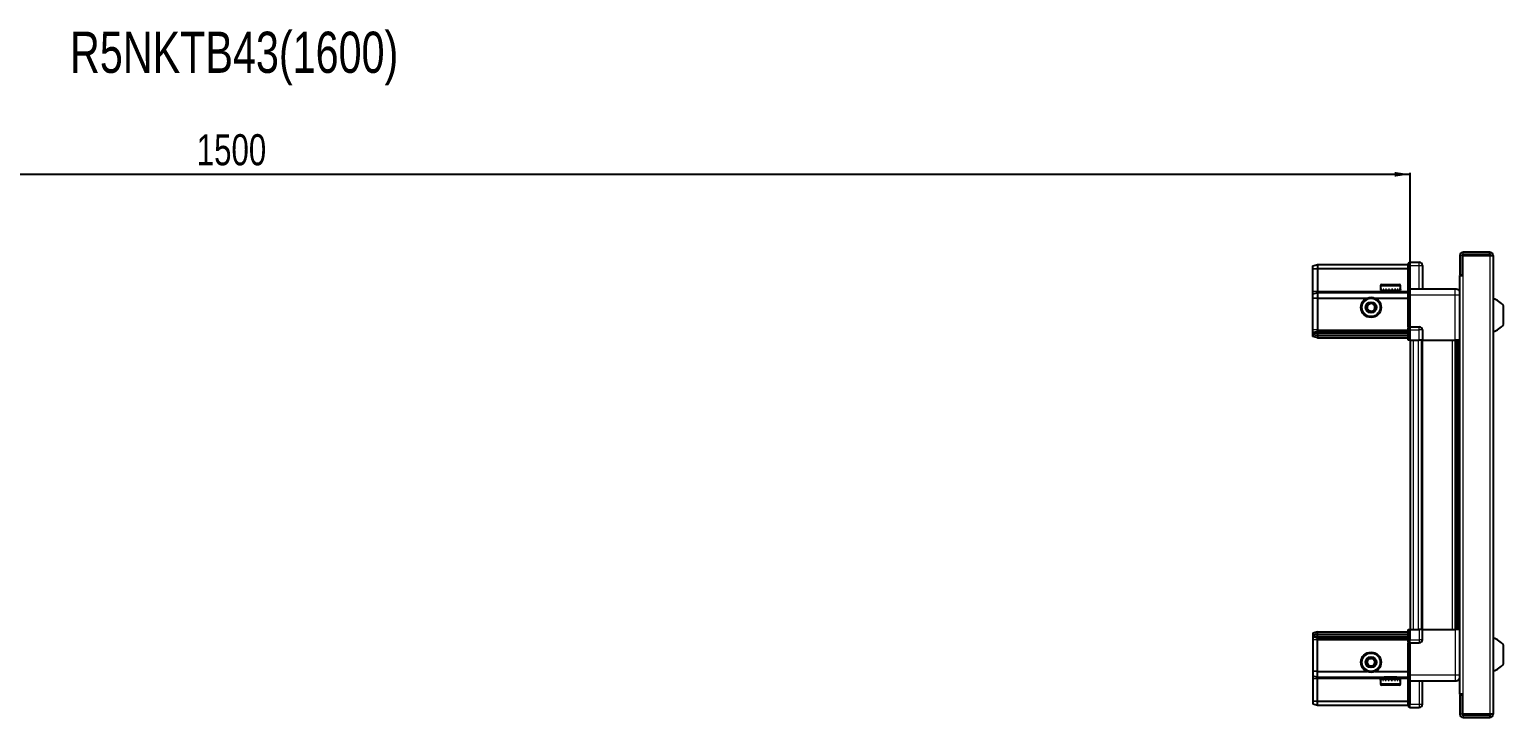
# Model space of a CAD drawing. Header units: millimetres. Extents: x 1021 to 3842, y -789 to 1435.
# Drawn here: x 2308 to 3255, y 993 to 1435 of the extents above; entities that cross this region are included whole.
import ezdxf

# ---------------------------------------------------------------- set-up
doc = ezdxf.new("R2010")
doc.units = ezdxf.units.MM
doc.layers.add('FORMAT', color=7, linetype='Continuous')
doc.styles.add('SLDTEXTSTYLE0', font='TXT', dxfattribs={"width": 0.75})
doc.dimstyles.new('SLDDIMSTYLE0', dxfattribs={"dimtxt": 20, "dimasz": 10, "dimexe": 0, "dimexo": 0.0625, "dimgap": 5, "dimtad": 2, "dimdec": 1, "dimrnd": 1e-09, "dimzin": 12, "dimdsep": 46, "dimtxsty": 'SLDTEXTSTYLE0', "dimsah": 1, "dimcen": 0.09, "dimadec": 0, "dimazin": 3, "dimtfac": 1, "dimtofl": 0, "dimtmove": 0, "dimatfit": 3, "dimfxl": 0, "dimfrac": 2, "dimtolj": 1, "dimtzin": 12, "dimarcsym": 0})

# ---------------------------------------------------------------- blocks, each defined once
blk = doc.blocks.new('_D_4')
at = {"layer": 'FORMAT'}
for p, q in [((1695.13, 1235.67), (1695.13, 1343.16)), ((1695.13, 1342.16), (3195.13, 1342.16)), ((3195.13, 1235.67), (3195.13, 1343.16))]:
    blk.add_line(p, q, dxfattribs=at)
for points in [[(1695.13, 1342.16), (1705.13, 1340.63), (1705.13, 1343.7)], [(3195.13, 1342.16), (3185.13, 1343.7), (3185.13, 1340.63)]]:
    blk.add_solid(points, dxfattribs=at)
at = {"layer": 'FORMAT', "insert": (2415.58, 1367.95), "char_height": 20, "attachment_point": 1, "style": 'SLDTEXTSTYLE0'}
blk.add_mtext('1500', dxfattribs=at)

msp = doc.modelspace()

# ---------------------------------------------------------------- linework, layer by layer
at = {"color": 7, "linetype": 'Continuous', "lineweight": 25}
for p, q in [((3226.98, 1290.06), (3226.98, 1277.66)), ((3228.48, 1290.06), (3228.48, 1277.66)), ((3228.98, 1277.16), (3228.98, 1290.06)), ((3228.98, 1290.06), (3246.38, 1290.06)), ((3246.38, 1292.16), (3229.08, 1292.16)), ((3246.38, 1290.66), (3229.08, 1290.66)), ((3246.38, 1290.66), (3246.38, 1292.16)), ((3246.38, 1290.06), (3248.48, 1290.06)), ((3248.48, 1290.06), (3248.48, 995.26)), ((3132.48, 1283.36), (3135.48, 1284.16)), ((3132.48, 1281.51), (3132.48, 1283.36)), ((3132.48, 1281.51), (3135.48, 1281.66)), ((3132.48, 1267.16), (3132.48, 1281.51)), ((3135.48, 1284.16), (3135.48, 1281.66)), ((3135.48, 1284.16), (3193.78, 1284.16)), ((3135.48, 1281.66), (3135.48, 1267.16)), ((3135.48, 1281.66), (3193.78, 1281.66)), ((3194.65, 1285.66), (3193.78, 1285.16)), ((3194.65, 1285.66), (3193.78, 1285.16)), ((3193.78, 1285.16), (3193.78, 1283.66)), ((3193.78, 1268.86), (3193.78, 1283.66)), ((3194.98, 1285.66), (3194.65, 1285.66)), ((3194.98, 1285.66), (3194.65, 1285.66)), ((3194.98, 1285.66), (3194.98, 1285.66)), ((3194.98, 1283.66), (3194.98, 1285.66)), ((3194.98, 1285.66), (3200.98, 1285.66)), ((3194.98, 1283.66), (3194.98, 1268.86)), ((3202.98, 1283.66), (3202.98, 1268.66)), ((3175.98, 1270.56), (3175.98, 1267.66)), ((3176.78, 1271.36), (3188.18, 1271.36)), ((3188.98, 1267.66), (3188.98, 1270.56)), ((3226.88, 1277.16), (3226.88, 1008.16)), ((3226.88, 1277.16), (3228.98, 1277.16)), ((3226.98, 1277.66), (3228.48, 1277.66)), ((3132.48, 1265.36), (3132.48, 1267.16)), ((3132.48, 1265.36), (3135.48, 1266.16)), ((3132.48, 1262.33), (3132.48, 1265.36)), ((3135.48, 1262.66), (3132.48, 1262.33)), ((3132.48, 1242.16), (3132.48, 1262.33)), ((3135.48, 1267.16), (3135.48, 1266.16)), ((3135.48, 1266.16), (3135.48, 1262.66)), ((3135.48, 1266.16), (3193.78, 1266.16)), ((3135.48, 1262.66), (3135.48, 1242.16)), ((3135.48, 1262.66), (3167.48, 1262.66)), ((3172.48, 1262.66), (3193.78, 1262.66)), ((3175.98, 1267.66), (3176.02, 1267.66)), ((3176.14, 1268.16), (3176.02, 1268.16)), ((3176.02, 1268.16), (3176.02, 1267.66)), ((3176.02, 1267.66), (3176.14, 1267.66)), ((3176.14, 1268.16), (3176.14, 1267.66)), ((3176.14, 1267.66), (3176.55, 1267.66)), ((3176.89, 1268.16), (3176.55, 1268.16)), ((3176.55, 1268.16), (3176.55, 1267.66)), ((3176.55, 1267.66), (3176.89, 1267.66)), ((3176.89, 1268.16), (3176.89, 1267.66)), ((3176.89, 1267.66), (3177.66, 1267.66)), ((3178.19, 1268.16), (3177.66, 1268.16)), ((3177.66, 1268.16), (3177.66, 1267.66)), ((3177.66, 1267.66), (3178.19, 1267.66)), ((3178.08, 1267.66), (3178.08, 1267.56)), ((3178.08, 1267.56), (3186.88, 1267.56)), ((3178.19, 1268.16), (3178.19, 1267.66)), ((3178.19, 1267.66), (3179.25, 1267.66)), ((3178.48, 1267.16), (3179.17, 1266.68)), ((3178.48, 1267.16), (3186.48, 1267.16)), ((3179.17, 1266.68), (3178.48, 1266.2)), ((3178.48, 1266.2), (3178.48, 1266.16)), ((3178.48, 1266.2), (3186.48, 1266.2)), ((3179.17, 1266.68), (3185.79, 1266.68)), ((3179.91, 1268.16), (3179.25, 1268.16)), ((3179.25, 1268.16), (3179.25, 1267.66)), ((3179.25, 1267.66), (3179.91, 1267.66)), ((3179.91, 1268.16), (3179.91, 1267.66)), ((3179.91, 1267.66), (3181.15, 1267.66)), ((3181.88, 1268.16), (3181.15, 1268.16)), ((3181.15, 1268.16), (3181.15, 1267.66)), ((3181.15, 1267.66), (3181.58, 1267.66)), ((3181.58, 1268.16), (3181.58, 1267.66)), ((3181.88, 1268.16), (3181.88, 1267.66)), ((3181.88, 1267.66), (3183.18, 1267.66)), ((3183.9, 1268.16), (3183.18, 1268.16)), ((3183.18, 1268.16), (3183.18, 1267.66)), ((3183.45, 1268.16), (3183.45, 1267.66)), ((3183.45, 1267.66), (3183.9, 1267.66)), ((3183.9, 1268.16), (3183.9, 1267.66)), ((3183.9, 1267.66), (3185.14, 1267.66)), ((3185.8, 1268.16), (3185.14, 1268.16)), ((3185.14, 1268.16), (3185.14, 1267.66)), ((3185.14, 1267.66), (3185.8, 1267.66)), ((3185.79, 1266.68), (3186.48, 1267.16)), ((3186.48, 1266.2), (3185.79, 1266.68)), ((3185.8, 1268.16), (3185.8, 1267.66)), ((3185.8, 1267.66), (3186.84, 1267.66)), ((3186.48, 1266.16), (3186.48, 1266.2)), ((3187.36, 1268.16), (3186.84, 1268.16)), ((3186.84, 1268.16), (3186.84, 1267.66)), ((3186.84, 1267.66), (3187.36, 1267.66)), ((3186.88, 1267.56), (3186.88, 1267.66)), ((3187.36, 1268.16), (3187.36, 1267.66)), ((3187.36, 1267.66), (3188.12, 1267.66)), ((3188.45, 1268.16), (3188.12, 1268.16)), ((3188.12, 1268.16), (3188.12, 1267.66)), ((3188.12, 1267.66), (3188.45, 1267.66)), ((3188.45, 1268.16), (3188.45, 1267.66)), ((3188.45, 1267.66), (3188.84, 1267.66)), ((3188.95, 1268.16), (3188.84, 1268.16)), ((3188.84, 1268.16), (3188.84, 1267.66)), ((3188.84, 1267.66), (3188.95, 1267.66)), ((3188.95, 1268.16), (3188.95, 1267.66)), ((3188.95, 1267.66), (3188.98, 1267.66)), ((3193.78, 1268.66), (3193.78, 1268.86)), ((3194.98, 1268.66), (3193.78, 1268.66)), ((3193.78, 1264.66), (3193.78, 1268.66)), ((3193.78, 1244.36), (3193.78, 1264.66)), ((3194.98, 1268.86), (3194.98, 1268.66)), ((3194.98, 1268.66), (3194.98, 1264.66)), ((3194.98, 1268.66), (3223.98, 1268.66)), ((3194.98, 1264.66), (3194.98, 1244.36)), ((3255.08, 1245.66), (3255.08, 1257.66)), ((3132.48, 1240.36), (3132.48, 1242.16)), ((3135.48, 1241.16), (3132.48, 1240.36)), ((3135.48, 1242.16), (3135.48, 1241.16)), ((3135.48, 1241.16), (3135.48, 1240.16)), ((3135.48, 1241.16), (3193.78, 1241.16)), ((3193.78, 1244.16), (3193.78, 1244.36)), ((3194.98, 1244.16), (3193.78, 1244.16)), ((3193.78, 1244.16), (3193.78, 1243.49)), ((3193.78, 1235.66), (3193.78, 1243.49)), ((3194.65, 1242.16), (3194.65, 1235.66)), ((3194.98, 1244.36), (3194.98, 1244.16)), ((3194.98, 1242.16), (3194.98, 1244.16)), ((3194.98, 1242.16), (3194.98, 1244.16)), ((3194.98, 1244.16), (3200.98, 1244.16)), ((3194.98, 1242.16), (3194.98, 1235.66)), ((3202.98, 1242.16), (3202.98, 1235.66)), ((3132.48, 1239.62), (3132.48, 1240.36)), ((3135.48, 1240.16), (3132.48, 1239.62)), ((3132.48, 1239.12), (3132.48, 1239.62)), ((3132.48, 1237.97), (3132.48, 1239.12)), ((3135.48, 1238.66), (3132.48, 1239.12)), ((3135.48, 1237.16), (3132.48, 1237.97)), ((3135.48, 1240.16), (3135.48, 1238.66)), ((3135.48, 1240.16), (3193.78, 1240.16)), ((3135.48, 1238.66), (3193.78, 1238.66)), ((3135.48, 1238.66), (3135.48, 1237.16)), ((3135.48, 1237.16), (3193.78, 1237.16)), ((3194.65, 1235.66), (3193.78, 1235.66)), ((3194.98, 1235.66), (3194.65, 1235.66)), ((3194.98, 1235.66), (3200.98, 1235.66)), ((3195.13, 1235.66), (3195.13, 1049.66)), ((3202.98, 1235.66), (3200.98, 1235.66)), ((3202.33, 1235.66), (3202.33, 1049.66)), ((3202.98, 1235.66), (3223.98, 1235.66)), ((3225.01, 1049.66), (3225.01, 1235.66)), ((3225.04, 1049.66), (3225.04, 1235.66)), ((3226.83, 1235.66), (3226.83, 1049.66)), ((3135.48, 1048.16), (3132.48, 1047.36)), ((3132.48, 1047.36), (3132.48, 1046.21)), ((3135.48, 1046.66), (3132.48, 1046.21)), ((3132.48, 1046.21), (3132.48, 1045.71)), ((3135.48, 1045.16), (3132.48, 1045.71)), ((3132.48, 1045.71), (3132.48, 1044.97)), ((3135.48, 1044.16), (3132.48, 1044.97)), ((3132.48, 1044.97), (3132.48, 1043.16)), ((3132.48, 1043.16), (3132.48, 1023)), ((3135.48, 1046.66), (3135.48, 1048.16)), ((3135.48, 1048.16), (3193.78, 1048.16)), ((3135.48, 1046.66), (3193.78, 1046.66)), ((3135.48, 1045.16), (3135.48, 1046.66)), ((3135.48, 1045.16), (3193.78, 1045.16)), ((3135.48, 1044.16), (3135.48, 1045.16)), ((3135.48, 1044.16), (3193.78, 1044.16)), ((3135.48, 1043.16), (3135.48, 1044.16)), ((3135.48, 1022.66), (3135.48, 1043.16)), ((3193.78, 1041.84), (3193.78, 1049.66)), ((3193.78, 1049.66), (3194.65, 1049.66)), ((3193.78, 1041.84), (3193.78, 1041.16)), ((3194.65, 1049.66), (3194.65, 1049.66)), ((3194.65, 1049.66), (3194.65, 1043.16)), ((3194.98, 1049.66), (3194.65, 1049.66)), ((3194.98, 1049.66), (3194.98, 1043.16)), ((3194.98, 1049.66), (3194.98, 1049.66)), ((3194.98, 1049.66), (3200.98, 1049.66)), ((3194.98, 1049.66), (3194.98, 1043.16)), ((3194.98, 1041.16), (3194.98, 1043.16)), ((3202.98, 1049.66), (3200.98, 1049.66)), ((3202.98, 1043.16), (3202.98, 1049.66)), ((3202.98, 1049.66), (3223.98, 1049.66)), ((3194.98, 1041.16), (3193.78, 1041.16)), ((3193.78, 1040.96), (3193.78, 1041.16)), ((3193.78, 1020.66), (3193.78, 1040.96)), ((3194.98, 1041.16), (3194.98, 1040.96)), ((3194.98, 1041.16), (3200.98, 1041.16)), ((3194.98, 1040.96), (3194.98, 1020.66)), ((3255.08, 1027.66), (3255.08, 1039.66)), ((3135.48, 1022.66), (3132.48, 1023)), ((3132.48, 1023), (3132.48, 1019.97)), ((3132.48, 1019.97), (3135.48, 1019.16)), ((3132.48, 1019.97), (3132.48, 1018.16)), ((3132.48, 1018.16), (3132.48, 1003.82)), ((3135.48, 1022.66), (3167.48, 1022.66)), ((3135.48, 1019.16), (3135.48, 1022.66)), ((3135.48, 1019.16), (3193.78, 1019.16)), ((3135.48, 1018.16), (3135.48, 1019.16)), ((3135.48, 1003.66), (3135.48, 1018.16)), ((3172.48, 1022.66), (3193.78, 1022.66)), ((3175.98, 1017.66), (3175.98, 1014.76)), ((3176, 1017.66), (3175.98, 1017.66)), ((3176, 1017.16), (3176, 1017.66)), ((3176.1, 1017.66), (3176, 1017.66)), ((3176, 1017.16), (3176.1, 1017.16)), ((3176.1, 1017.16), (3176.1, 1017.66)), ((3176.47, 1017.66), (3176.1, 1017.66)), ((3176.47, 1017.16), (3176.47, 1017.66)), ((3176.79, 1017.66), (3176.47, 1017.66)), ((3176.47, 1017.16), (3176.79, 1017.16)), ((3188.18, 1013.96), (3176.78, 1013.96)), ((3176.79, 1017.16), (3176.79, 1017.66)), ((3177.53, 1017.66), (3176.79, 1017.66)), ((3177.53, 1017.16), (3177.53, 1017.66)), ((3178.04, 1017.66), (3177.53, 1017.66)), ((3177.53, 1017.16), (3178.04, 1017.16)), ((3178.04, 1017.16), (3178.04, 1017.66)), ((3179.07, 1017.66), (3178.04, 1017.66)), ((3178.08, 1017.76), (3178.08, 1017.66)), ((3186.88, 1017.76), (3178.08, 1017.76)), ((3178.48, 1019.16), (3178.48, 1019.13)), ((3178.48, 1019.13), (3179.17, 1018.65)), ((3186.48, 1019.13), (3178.48, 1019.13)), ((3179.17, 1018.65), (3178.48, 1018.16)), ((3186.48, 1018.16), (3178.48, 1018.16)), ((3179.07, 1017.16), (3179.07, 1017.66)), ((3179.72, 1017.66), (3179.07, 1017.66)), ((3179.07, 1017.16), (3179.72, 1017.16)), ((3185.79, 1018.65), (3179.17, 1018.65)), ((3179.72, 1017.16), (3179.72, 1017.66)), ((3180.95, 1017.66), (3179.72, 1017.66)), ((3180.95, 1017.16), (3180.95, 1017.66)), ((3181.44, 1017.66), (3180.95, 1017.66)), ((3180.95, 1017.16), (3181.68, 1017.16)), ((3181.44, 1017.16), (3181.44, 1017.66)), ((3181.68, 1017.16), (3181.68, 1017.66)), ((3182.98, 1017.66), (3181.68, 1017.66)), ((3182.98, 1017.16), (3182.98, 1017.66)), ((3182.98, 1017.16), (3183.71, 1017.16)), ((3183.31, 1017.16), (3183.31, 1017.66)), ((3183.71, 1017.66), (3183.31, 1017.66)), ((3183.71, 1017.16), (3183.71, 1017.66)), ((3184.95, 1017.66), (3183.71, 1017.66)), ((3184.95, 1017.16), (3184.95, 1017.66)), ((3185.62, 1017.66), (3184.95, 1017.66)), ((3184.95, 1017.16), (3185.62, 1017.16)), ((3185.62, 1017.16), (3185.62, 1017.66)), ((3186.69, 1017.66), (3185.62, 1017.66)), ((3185.79, 1018.65), (3186.48, 1019.13)), ((3186.48, 1018.16), (3185.79, 1018.65)), ((3186.48, 1019.13), (3186.48, 1019.16)), ((3186.69, 1017.16), (3186.69, 1017.66)), ((3187.23, 1017.66), (3186.69, 1017.66)), ((3186.69, 1017.16), (3187.23, 1017.16)), ((3186.88, 1017.66), (3186.88, 1017.76)), ((3187.23, 1017.16), (3187.23, 1017.66)), ((3188.02, 1017.66), (3187.23, 1017.66)), ((3188.02, 1017.16), (3188.02, 1017.66)), ((3188.37, 1017.66), (3188.02, 1017.66)), ((3188.02, 1017.16), (3188.37, 1017.16)), ((3188.37, 1017.16), (3188.37, 1017.66)), ((3188.8, 1017.66), (3188.37, 1017.66)), ((3188.8, 1017.16), (3188.8, 1017.66)), ((3188.93, 1017.66), (3188.8, 1017.66)), ((3188.8, 1017.16), (3188.93, 1017.16)), ((3188.93, 1017.16), (3188.93, 1017.66)), ((3188.98, 1017.66), (3188.93, 1017.66)), ((3188.98, 1014.76), (3188.98, 1017.66)), ((3193.78, 1016.66), (3193.78, 1020.66)), ((3194.98, 1016.66), (3193.78, 1016.66)), ((3193.78, 1016.46), (3193.78, 1016.66)), ((3193.78, 1001.66), (3193.78, 1016.46)), ((3194.98, 1020.66), (3194.98, 1016.66)), ((3194.98, 1016.66), (3194.98, 1016.46)), ((3194.98, 1016.66), (3223.98, 1016.66)), ((3194.98, 1016.46), (3194.98, 1001.66)), ((3194.98, 1016.46), (3194.98, 1001.66)), ((3202.98, 1001.66), (3202.98, 1016.66)), ((3132.48, 1003.82), (3135.48, 1003.66)), ((3132.48, 1003.82), (3132.48, 1001.97)), ((3228.98, 1008.16), (3226.88, 1008.16)), ((3226.98, 1007.66), (3228.48, 1007.66)), ((3226.98, 1007.66), (3226.98, 995.26)), ((3228.48, 1007.66), (3228.48, 995.26)), ((3228.98, 995.26), (3228.98, 1008.16)), ((3132.48, 1001.97), (3135.48, 1001.16)), ((3135.48, 1003.66), (3193.78, 1003.66)), ((3135.48, 1001.16), (3135.48, 1003.66)), ((3135.48, 1001.16), (3193.78, 1001.16)), ((3193.78, 1001.66), (3193.78, 1000.16)), ((3193.78, 1000.16), (3194.65, 999.66)), ((3194.98, 999.66), (3194.65, 999.66)), ((3194.98, 999.66), (3194.98, 1001.66)), ((3194.98, 999.66), (3200.98, 999.66)), ((3246.38, 995.26), (3228.98, 995.26)), ((3229.08, 994.66), (3246.38, 994.66)), ((3248.48, 995.26), (3246.38, 995.26)), ((3246.38, 994.66), (3246.38, 993.16)), ((3229.08, 993.16), (3246.38, 993.16))]:
    msp.add_line(p, q, dxfattribs=at)
at = {"color": 8, "linetype": 'Continuous', "lineweight": 18}
for p, q in [((3228.48, 1290.06), (3226.98, 1290.06)), ((3229.08, 1290.66), (3229.08, 1292.16)), ((3246.38, 1290.06), (3246.38, 995.26)), ((3194.98, 1283.66), (3193.78, 1283.66)), ((3194.98, 1283.66), (3200.98, 1283.66)), ((3200.98, 1283.66), (3200.98, 1285.66)), ((3200.98, 1268.66), (3200.98, 1283.66)), ((3200.98, 1283.66), (3202.98, 1283.66)), ((3175.98, 1270.56), (3188.98, 1270.56)), ((3228.98, 1277.16), (3228.98, 1008.16)), ((3132.48, 1267.16), (3135.48, 1267.16)), ((3135.48, 1267.16), (3178.48, 1267.16)), ((3186.48, 1267.16), (3193.78, 1267.16)), ((3193.78, 1268.86), (3194.98, 1268.86)), ((3194.98, 1264.66), (3193.78, 1264.66)), ((3194.98, 1264.66), (3223.98, 1264.66)), ((3223.98, 1235.66), (3223.98, 1264.66)), ((3135.48, 1242.16), (3132.48, 1242.16)), ((3135.48, 1242.16), (3193.78, 1242.16)), ((3193.78, 1244.36), (3194.98, 1244.36)), ((3194.98, 1242.16), (3194.65, 1242.16)), ((3194.98, 1242.16), (3200.98, 1242.16)), ((3200.98, 1242.16), (3200.98, 1244.16)), ((3202.98, 1242.16), (3200.98, 1242.16)), ((3200.98, 1235.66), (3200.98, 1242.16)), ((3197.13, 1235.66), (3197.13, 1049.66)), ((3200.33, 1235.66), (3200.33, 1049.66)), ((3202.98, 1235.66), (3202.98, 1049.66)), ((3222.39, 1049.66), (3222.39, 1235.66)), ((3223.8, 1235.66), (3223.8, 1049.66)), ((3226.25, 1049.66), (3226.25, 1235.66)), ((3135.48, 1043.16), (3132.48, 1043.16)), ((3135.48, 1043.16), (3193.78, 1043.16)), ((3194.98, 1049.66), (3194.65, 1049.66)), ((3194.98, 1043.16), (3194.65, 1043.16)), ((3194.98, 1043.16), (3200.98, 1043.16)), ((3200.98, 1049.66), (3200.98, 1043.16)), ((3202.98, 1043.16), (3200.98, 1043.16)), ((3200.98, 1043.16), (3200.98, 1041.16)), ((3223.98, 1049.66), (3223.98, 1020.66)), ((3194.98, 1040.96), (3193.78, 1040.96)), ((3132.48, 1018.16), (3135.48, 1018.16)), ((3135.48, 1018.16), (3178.48, 1018.16)), ((3188.98, 1014.76), (3175.98, 1014.76)), ((3186.48, 1018.16), (3193.78, 1018.16)), ((3194.98, 1020.66), (3193.78, 1020.66)), ((3194.98, 1016.46), (3193.78, 1016.46)), ((3194.98, 1020.66), (3223.98, 1020.66)), ((3200.98, 1016.66), (3200.98, 1001.66)), ((3194.98, 1001.66), (3193.78, 1001.66)), ((3194.98, 1001.66), (3200.98, 1001.66)), ((3200.98, 1001.66), (3202.98, 1001.66)), ((3200.98, 1001.66), (3200.98, 999.66)), ((3228.48, 995.26), (3226.98, 995.26)), ((3229.08, 994.66), (3229.08, 993.16))]:
    msp.add_line(p, q, dxfattribs=at)
at = {"color": 7, "linetype": 'Continuous', "lineweight": 25}
for centre, radius in [((3169.98, 1256.66), 6.5), ((3169.98, 1256.66), 3.46), ((3169.98, 1028.66), 6.5), ((3169.98, 1028.66), 3.46)]:
    msp.add_circle(centre, radius, dxfattribs=at)
at = {"color": 8, "linetype": 'Continuous', "lineweight": 18}
for centre in [(3169.98, 1256.66), (3169.98, 1028.66)]:
    msp.add_circle(centre, 5.7, dxfattribs=at)
at = {"color": 7, "linetype": 'Continuous', "lineweight": 25}
for centre, radius, start, end in [((3229.08, 1290.06), 2.1, 90, 180), ((3229.08, 1290.06), 0.6, 90, 180), ((3246.38, 1290.06), 2.1, 0, 90), ((3246.38, 1290.06), 0.6, 0, 90), ((3200.98, 1283.66), 2, 0, 90), ((3176.78, 1270.56), 0.8, 90, 180), ((3188.18, 1270.56), 0.8, 0, 90), ((3178.08, 1267.16), 0.4, 0, 90), ((3186.88, 1267.16), 0.4, 90, 180), ((3245.46, 1250.64), 11.91, 36.1266, 75.29965), ((3169.98, 1256.66), 2.5, 120.74103, 180.74103), ((3169.98, 1256.66), 2.5, 180.74103, 240.74103), ((3169.98, 1256.66), 2.5, 60.74103, 120.74103), ((3169.98, 1256.66), 2.5, 240.74103, 300.74103), ((3169.98, 1256.66), 2.5, 0.74103, 60.74103), ((3169.98, 1256.66), 2.5, 300.74103, 0.74103), ((3200.98, 1242.16), 2, 0, 90), ((3245.46, 1252.69), 11.91, 284.70035, 323.8734), ((3200.98, 1043.16), 2, 270, 0), ((3245.46, 1032.64), 11.91, 36.1266, 75.29965), ((3169.98, 1028.66), 2.5, 155.91157, 215.91157), ((3169.98, 1028.66), 2.5, 95.91157, 155.91157), ((3169.98, 1028.66), 2.5, 215.91157, 275.91157), ((3169.98, 1028.66), 2.5, 35.91157, 95.91157), ((3169.98, 1028.66), 2.5, 275.91157, 335.91157), ((3169.98, 1028.66), 2.5, 335.91157, 35.91157), ((3245.46, 1034.69), 11.91, 284.70035, 323.8734), ((3176.78, 1014.76), 0.8, 180, 270), ((3178.08, 1018.16), 0.4, 270, 0), ((3186.88, 1018.16), 0.4, 180, 270), ((3188.18, 1014.76), 0.8, 270, 0), ((3200.98, 1001.66), 2, 270, 0), ((3229.08, 995.26), 2.1, 180, 270), ((3229.08, 995.26), 0.6, 180, 270), ((3246.38, 995.26), 2.1, 270, 0), ((3246.38, 995.26), 0.6, 270, 0)]:
    msp.add_arc(centre, radius, start, end, dxfattribs=at)
for centre, start_param, end_param in [((3191.19, 1242.16), 0, 0.722734), ((3191.19, 1043.16), 5.560451, 6.283185)]:
    msp.add_ellipse(centre, major_axis=(3.46, 0), ratio=0.57735, start_param=start_param, end_param=end_param, dxfattribs=at)
for points, knots in [([(3167.46, 1258.07), (3167.91, 1258.34), (3168.74, 1258.83), (3169.56, 1259.32), (3169.95, 1259.55)], [0, 0, 0, 0, 0.534686, 1, 1, 1, 1]), ([(3169.95, 1259.55), (3170.4, 1259.3), (3171.24, 1258.83), (3172.07, 1258.36), (3172.46, 1258.14)], [0, 0, 0, 0, 0.534686, 1, 1, 1, 1]), ([(3223.98, 1268.66), (3224.42, 1268.62), (3225.1, 1268.55), (3225.91, 1268.11), (3226.47, 1267.67), (3226.75, 1267.3), (3226.88, 1267.12)], [0, 0, 0, 0, 0.384298, 0.591173, 0.802437, 1, 1, 1, 1]), ([(3167.5, 1255.19), (3167.5, 1255.31), (3167.49, 1255.91), (3167.48, 1256.91), (3167.47, 1257.73), (3167.46, 1258.07)], [0, 0, 0, 0, 0.1331247, 0.6370994, 1, 1, 1, 1]), ([(3170.02, 1253.78), (3169.57, 1254.03), (3168.73, 1254.5), (3167.89, 1254.97), (3167.5, 1255.19)], [0, 0, 0, 0, 0.534686, 1, 1, 1, 1]), ([(3172.5, 1255.25), (3172.06, 1254.99), (3171.23, 1254.5), (3170.4, 1254.01), (3170.02, 1253.78)], [0, 0, 0, 0, 0.534686, 1, 1, 1, 1]), ([(3172.46, 1258.14), (3172.47, 1257.8), (3172.48, 1256.97), (3172.49, 1255.98), (3172.5, 1255.38), (3172.5, 1255.25)], [0, 0, 0, 0, 0.3629006, 0.8668753, 1, 1, 1, 1]), ([(3226.83, 1235.66), (3226.8, 1235.66), (3226.58, 1235.66), (3225.86, 1235.66), (3224.89, 1235.66), (3224.24, 1235.66), (3223.98, 1235.66)], [0, 0, 0, 0, 0.071707, 0.420979, 0.770251, 1, 1, 1, 1]), ([(3226.83, 1049.66), (3226.8, 1049.66), (3226.58, 1049.66), (3225.86, 1049.66), (3224.89, 1049.66), (3224.24, 1049.66), (3223.98, 1049.66)], [0, 0, 0, 0, 0.0717073, 0.4209791, 0.7702508, 1, 1, 1, 1]), ([(3167.11, 1028.37), (3167.32, 1028.84), (3167.72, 1029.72), (3168.11, 1030.59), (3168.29, 1031)], [0, 0, 0, 0, 0.5346859, 1, 1, 1, 1]), ([(3168.81, 1026.03), (3168.5, 1026.45), (3167.94, 1027.23), (3167.37, 1028.01), (3167.11, 1028.37)], [0, 0, 0, 0, 0.534686, 1, 1, 1, 1]), ([(3168.29, 1031), (3168.63, 1031.04), (3169.45, 1031.12), (3170.44, 1031.22), (3171.04, 1031.29), (3171.16, 1031.3)], [0, 0, 0, 0, 0.362901, 0.866875, 1, 1, 1, 1]), ([(3171.68, 1026.33), (3171.55, 1026.31), (3170.96, 1026.25), (3169.97, 1026.15), (3169.15, 1026.06), (3168.81, 1026.03)], [0, 0, 0, 0, 0.133125, 0.637099, 1, 1, 1, 1]), ([(3171.16, 1031.3), (3171.46, 1030.88), (3172.03, 1030.1), (3172.59, 1029.32), (3172.85, 1028.96)], [0, 0, 0, 0, 0.534686, 1, 1, 1, 1]), ([(3172.85, 1028.96), (3172.64, 1028.49), (3172.25, 1027.61), (3171.86, 1026.73), (3171.68, 1026.33)], [0, 0, 0, 0, 0.534686, 1, 1, 1, 1]), ([(3223.98, 1016.66), (3224.42, 1016.71), (3225.1, 1016.78), (3225.91, 1017.22), (3226.47, 1017.66), (3226.75, 1018.03), (3226.88, 1018.21)], [0, 0, 0, 0, 0.3842982, 0.5911726, 0.8024372, 1, 1, 1, 1])]:
    msp.add_open_spline(points, degree=3, knots=knots, dxfattribs=at)
at = {"color": 8, "linetype": 'Continuous', "lineweight": 18}
for points in [[(3223.98, 1264.66), (3223.98, 1265.19), (3223.98, 1266.24), (3223.98, 1267.56), (3223.98, 1268.48), (3223.98, 1268.6), (3223.98, 1268.66)], [(3223.98, 1020.66), (3223.98, 1020.14), (3223.98, 1019.09), (3223.98, 1017.77), (3223.98, 1016.84), (3223.98, 1016.72), (3223.98, 1016.66)]]:
    msp.add_open_spline(points, degree=3, dxfattribs=at)
for points in [[(3223.98, 1264.66), (3224.42, 1264.66), (3225.1, 1264.66), (3225.91, 1264.66), (3226.47, 1264.66), (3226.75, 1264.66), (3226.88, 1264.66)], [(3223.98, 1020.66), (3224.42, 1020.66), (3225.1, 1020.66), (3225.91, 1020.66), (3226.47, 1020.66), (3226.75, 1020.66), (3226.88, 1020.66)]]:
    msp.add_open_spline(points, degree=3, knots=[0, 0, 0, 0, 0.384298, 0.591173, 0.802437, 1, 1, 1, 1], dxfattribs=at)

# ---------------------------------------------------------------- texts
at = {"layer": 'FORMAT', "insert": (2334.15, 1433.8), "char_height": 26.4583, "attachment_point": 1, "style": 'SLDTEXTSTYLE0'}
msp.add_mtext('R5NKTB43(1600)', dxfattribs=at)

# ---------------------------------------------------------------- dimensions: what is measured, and where the dimension line sits
at = {"layer": 'FORMAT'}
dim = msp.add_linear_dim(base=(3195.13, 1342.16), p1=(1695.13, 1235.66), p2=(3195.13, 1235.66), angle=0, dimstyle='SLDDIMSTYLE0', dxfattribs=at)
dim.commit()
dim.dimension.update_dxf_attribs({"geometry": '_D_4', "text_midpoint": (2445.13, 1342.16), "dimtype": 160})

doc.saveas('drawing.dxf')
